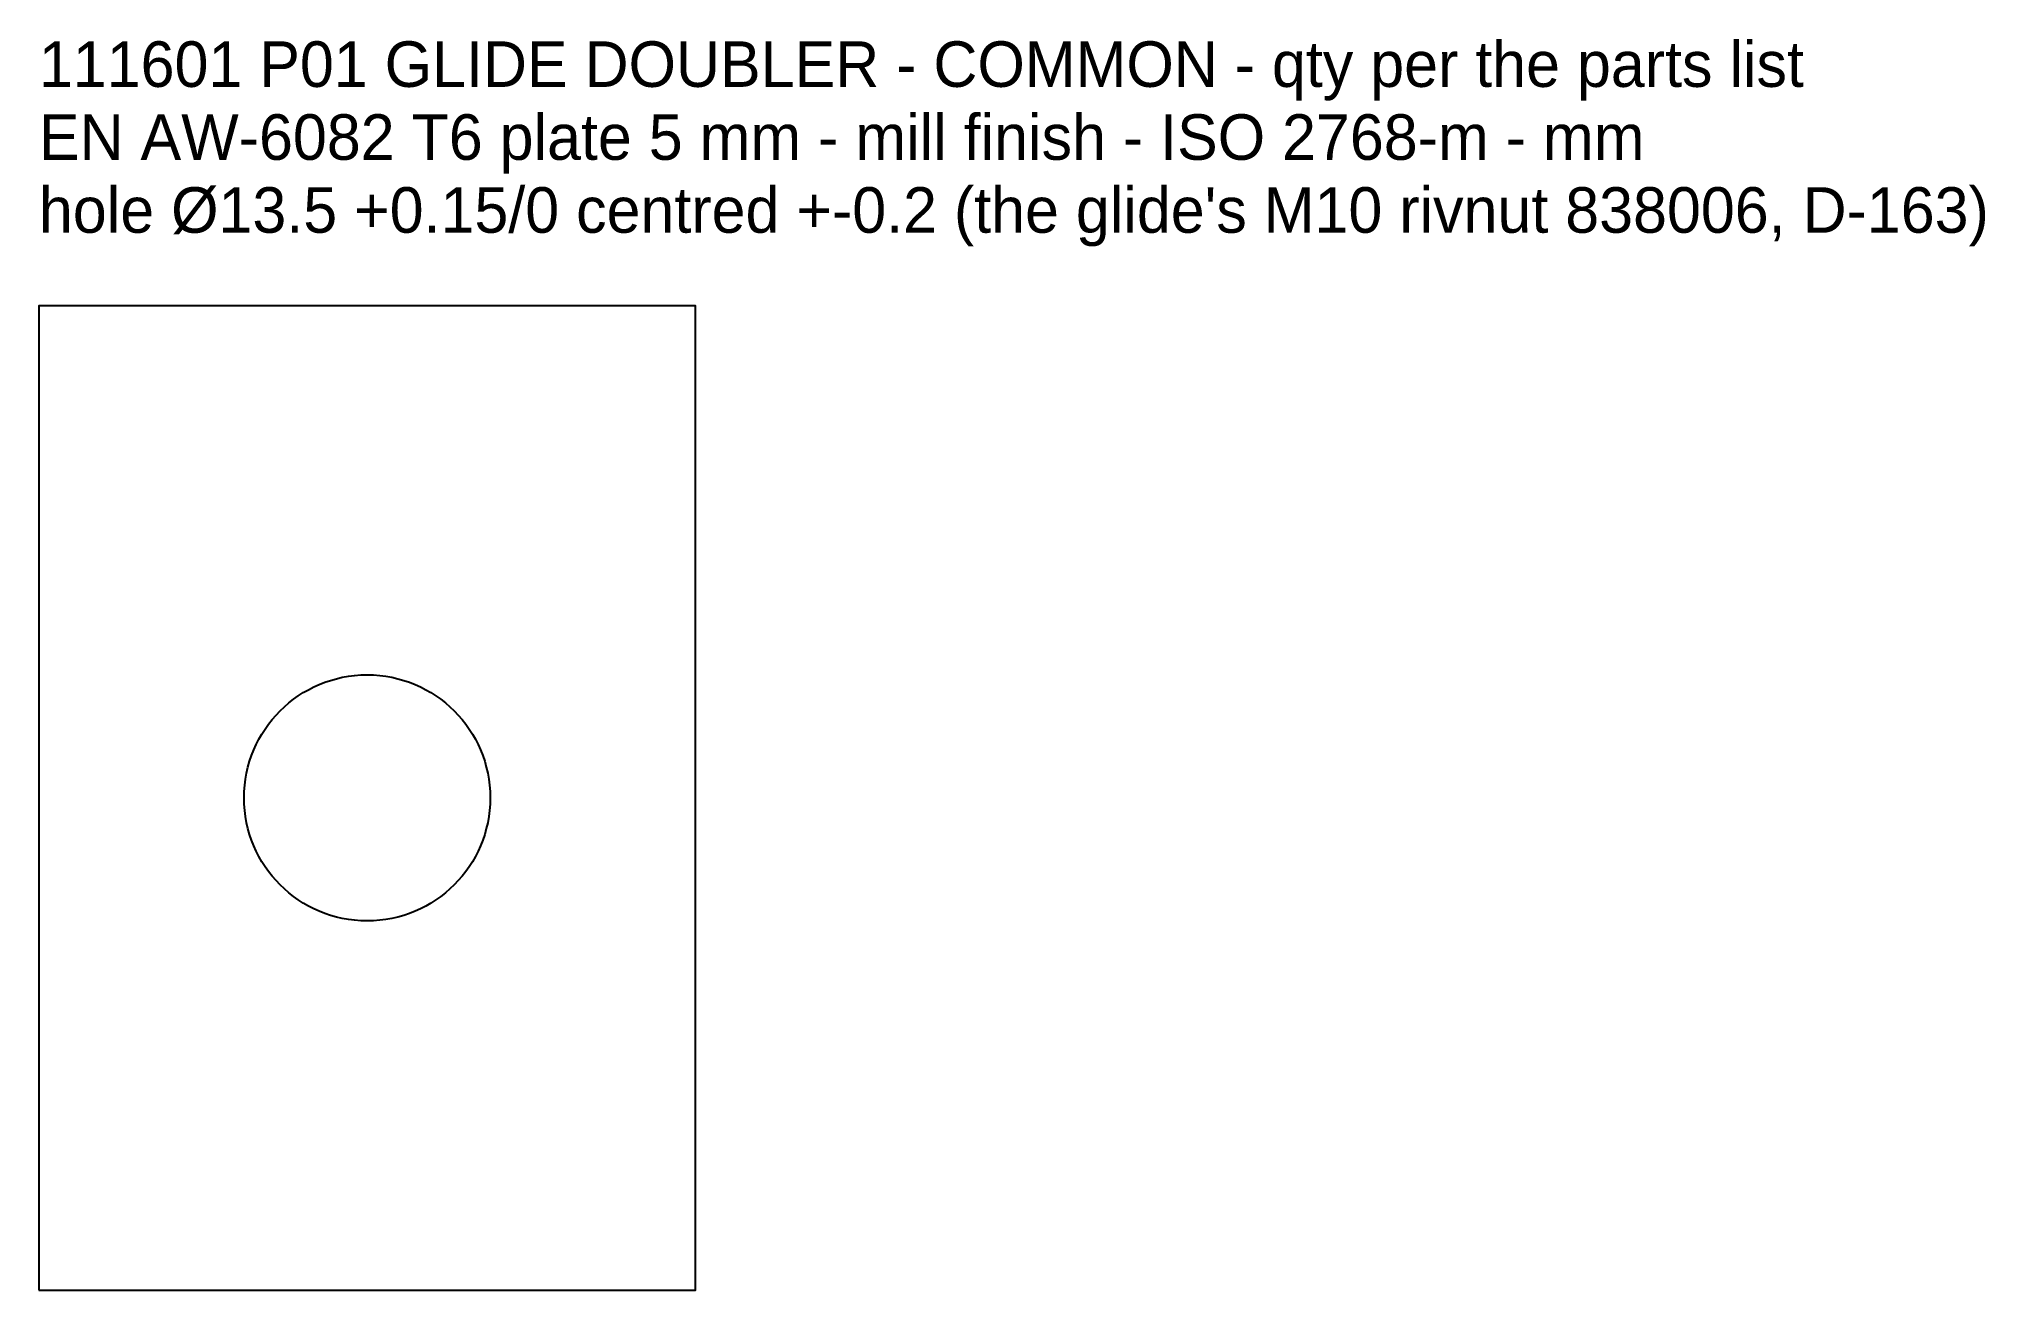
# Model space of a CAD drawing. Header units: millimetres. Extents: x -18 to 89, y -27 to 42.
import ezdxf

# ---------------------------------------------------------------- set-up
doc = ezdxf.new("R2010")
doc.units = ezdxf.units.MM
doc.layers.add('CUT', color=7, linetype='Continuous')
doc.layers.add('MARK', color=1, linetype='Continuous')

msp = doc.modelspace()

# ---------------------------------------------------------------- linework, layer by layer
at = {"layer": 'CUT'}
msp.add_lwpolyline([(-18, -27), (18, -27), (18, 27), (-18, 27)], close=True, dxfattribs=at)
msp.add_circle((0, 0), 6.75, dxfattribs=at)

# ---------------------------------------------------------------- texts
at = {"layer": 'MARK'}
for s, p in [('111601 P01 GLIDE DOUBLER - COMMON - qty per the parts list', (-18, 39)), ('EN AW-6082 T6 plate 5 mm - mill finish - ISO 2768-m - mm', (-18, 35)), ("hole Ø13.5 +0.15/0 centred +-0.2 (the glide's M10 rivnut 838006, D-163)", (-18, 31))]:
    msp.add_text(s, height=2.5, dxfattribs=at).set_placement(p)

doc.saveas('drawing.dxf')
